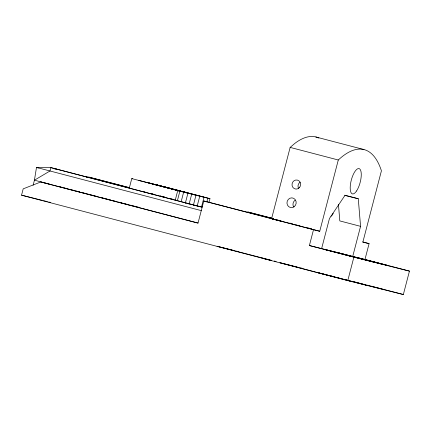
<?xml version="1.0" encoding="UTF-8"?>
<svg xmlns="http://www.w3.org/2000/svg" width="431" height="431" viewBox="0 0 431 431"><rect width="100%" height="100%" fill="white"/><g stroke="black" fill="none" stroke-linecap="round" stroke-linejoin="round"><path stroke-width="0.65" d="M33.117 185.255L34.437 180.19L36.49 167.438L50.863 167.616L202.144 207.171M181.155 201.703L183.649 192.118L187.932 193.185L185.271 203.405M189.047 204.353L191.709 194.128L195.992 195.2L193.33 205.42M197.107 206.368L199.768 196.148L204.046 197.209L201.557 206.799M206.837 201.977L207.839 198.147L209.967 198.696L208.981 202.495M319.737 231.258L313.509 229.701L309.388 245.535L364.965 259.467L369.087 243.634L362.87 242.071L381.419 170.811A131.358 45.993 -75.3 0 0 338.292 159.998L319.737 231.258L271.595 218.657L290.149 147.402L294.745 143.469A131.358 45.993 -75.3 0 1 318.881 138.06M321.618 248.601L329.451 218.512L344.94 195.405L358.28 198.75L360.564 226.345L352.736 256.407M198.001 223.016L40.832 181.963L23.199 188.843L21.55 195.178L347.774 280.603L403.351 294.529L409.45 271.11L364.965 259.467M129.289 188.094L131.767 178.59L132.678 178.822M175.261 200.135L177.739 190.631L179.872 191.17L177.378 200.754M273.599 219.034L203.782 200.975L198.007 223.134L40.832 181.963M347.774 280.603L353.873 257.178L409.45 271.11M202.656 206.395L201.482 207.047L50.863 167.616L49.98 170.988L34.437 180.19L49.269 184.075M54.683 168.995L56.623 169.06M86.238 177.039L88.856 177.119L129.683 187.744M92.654 178.472L94.621 178.569M163.979 186.65L163.069 186.424L209.967 198.696M140.732 180.842L138.895 180.384L183.649 192.118M167.955 187.905L169.184 188.212M159.901 185.896L161.124 186.203M185.292 192.248L184.075 191.94L207.839 198.147M271.595 218.657L273.997 219.26M161.706 196.466L164.227 197.096M130.259 205.161L138.685 207.268M21.55 195.178L42.233 200.361M43.526 200.684L47.405 201.654M48.698 201.983L50.637 202.468M233.203 250.309L217.079 246.273L271.04 260.222M236.425 251.117L238.359 251.596M274.251 261.024L276.179 261.504M297.444 267.096L279.935 262.711L315.514 272.026M300.687 267.91L302.632 268.4M328.918 275.463L318.417 272.834L350.29 281.055L329.532 275.619M371.797 286.453L382.302 289.082M172.238 188.983L146.949 182.399L191.709 194.128M180.287 190.992L155.004 184.425L199.768 196.148M154.907 184.646L156.124 184.953M162.956 186.655L164.179 186.962M277.467 220.004L278.755 220.327M289.718 223.08L292.299 223.727M295.995 224.917L299.89 225.892M307.669 227.843L311.559 228.818M169.766 198.481L172.912 199.273M38.386 167.918L36.49 167.438L201.32 210.635M316.16 272.187L327.183 274.951M328.481 275.274L333.669 276.578M336.913 277.386L338.858 277.876M176.01 189.926L177.233 190.238M361.372 283.873L365.935 285.031L364.858 284.729M276.109 219.858L272.16 218.846L274.127 219.374M277.666 220.3L281.615 221.313L279.649 220.785M265.884 259.112L261.935 258.099L263.901 258.627M360.812 283.733L352.65 281.615M275.22 219.665L278.555 220.5M160.284 196.019L164.728 197.182M374.523 262.323L335.975 252.227L382.868 264.413M354.546 282.014L357.768 282.86M349.525 280.796L352.342 281.443M267.123 259.435L268.335 259.753M265 258.918L271.395 260.566L270.334 260.281M315.837 136.961L363.979 149.568M290.149 147.402L338.292 159.998M344.66 195.184L358.28 198.75M360.564 226.345L339.811 220.914L338.448 204.488M131.767 178.59L179.872 191.17M272.279 218.296L247.68 211.966L272.247 218.404M362.643 241.947L369.087 243.634M277.596 220.166L278.852 220.494M203.782 200.975L313.509 229.701M88.856 177.119L129.72 187.824M152.1 193.896L154.643 194.559M160.359 196.057L164.168 197.053M143.976 191.838L146.583 192.544M150.392 193.546L154.772 194.661M391.472 266.595L392.113 266.762M309.388 245.535L353.873 257.178M58.977 186.526L61.568 187.205M64.16 187.878L68.05 188.897M69.343 189.236L74.525 190.594M75.824 190.933L79.713 191.946M82.305 192.625L86.195 193.643M87.488 193.982L92.676 195.34M93.969 195.679L97.859 196.692M100.45 197.371L104.34 198.389M105.633 198.729L110.821 200.086M112.114 200.426L116.004 201.439M118.595 202.117L122.485 203.136M123.778 203.475L128.966 204.833M367.379 285.177L369.324 285.688M370.622 286.028L403.351 294.529M353.668 281.712L355.618 282.219M356.911 282.558L371.183 286.297M358.355 283.011L360.688 283.625M345.958 279.864L348.878 280.629M361.291 283.781L362.498 284.099M363.107 284.261L364.27 284.573M333.147 213.216A4.908 4.596 -75.9 0 1 330.97 216.238M293.678 206.993A4.908 4.601 -75.9 0 1 295.111 200.205M298.57 188.406A4.579 4.294 -75.9 0 1 300.202 182.135M335.63 252.21L324.511 249.425L356.389 257.646L335.63 252.21M388.401 265.674L356.523 257.452L388.401 265.674M294.044 206.799A4.908 4.601 -75.9 0 0 293.721 198.346A4.908 4.601 -75.9 0 0 286.96 203.098A4.908 4.601 -75.9 0 0 294.044 206.799M299.335 187.695A4.579 4.294 -75.9 0 0 297.471 180.099A4.579 4.294 -75.9 0 0 292.143 185.809A4.579 4.294 -75.9 0 0 299.335 187.695M356.545 190.987A13.092 4.585 -75.3 0 0 360.068 169.291A13.092 4.585 -75.3 0 0 350.586 183.444A13.092 4.585 -75.3 0 0 356.545 190.987"/></g></svg>
